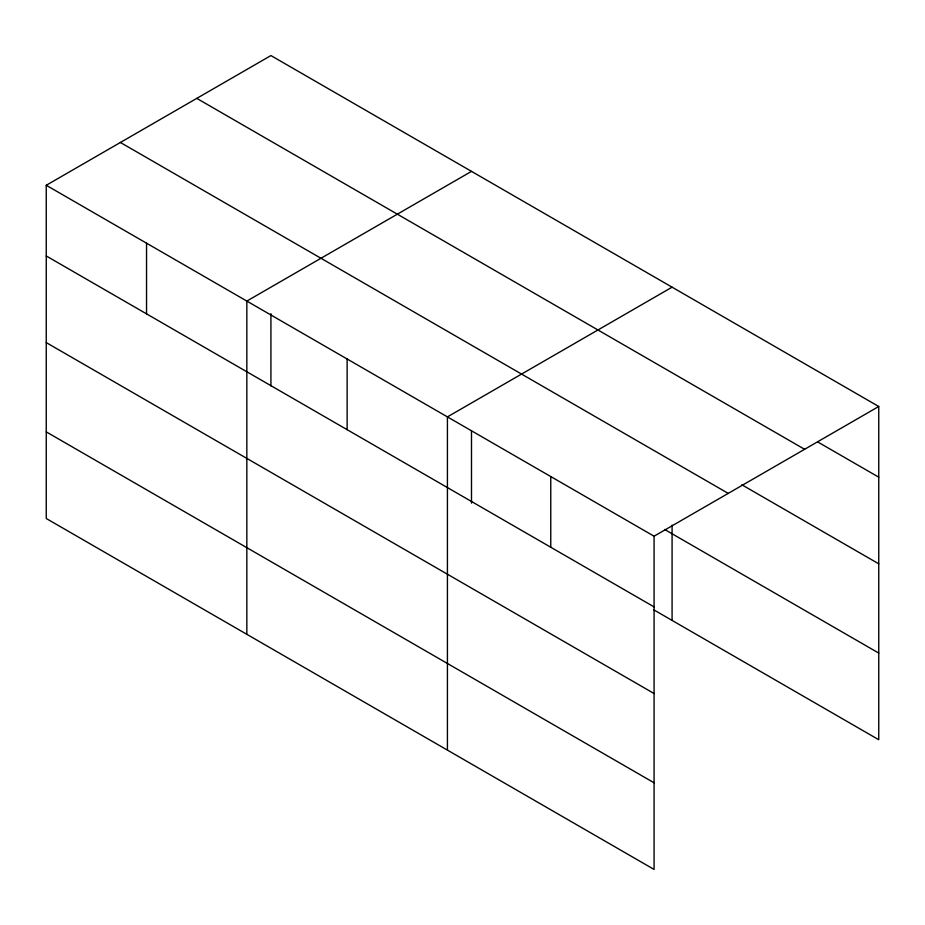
<?xml version="1.0" encoding="UTF-8"?>
<svg xmlns="http://www.w3.org/2000/svg" width="925" height="925" viewBox="0 0 925 925"><rect width="100%" height="100%" fill="white"/><g stroke="black" fill="none" stroke-linecap="round" stroke-linejoin="round"><path stroke-width="1.39" d="M654.079 693.53L654.079 536.199L46.25 185.278L46.25 518.509L654.079 869.431L654.079 693.53L46.25 342.597M653.513 609.691L878.75 739.722L878.75 406.491L270.921 55.569L46.25 185.278M471.496 171.368L246.836 301.076L246.836 634.307M672.082 287.178L447.422 416.886L447.422 750.117M654.079 536.199L878.75 406.491M817.746 441.965L878.75 477.184M196.771 98.374L804.611 449.296M741.804 484.758L878.75 563.822M120.389 142.473L728.229 493.395M664.659 529.482L878.75 653.085M46.25 255.959L654.079 606.893M46.25 431.871L654.079 782.793M672.082 525.134L672.082 620.409M550.757 476.548L550.757 547.23M471.496 430.958L471.496 503.154M347.129 358.981L347.129 429.674M270.921 313.714L270.921 385.91M146.543 243.183L146.543 313.864"/></g></svg>
